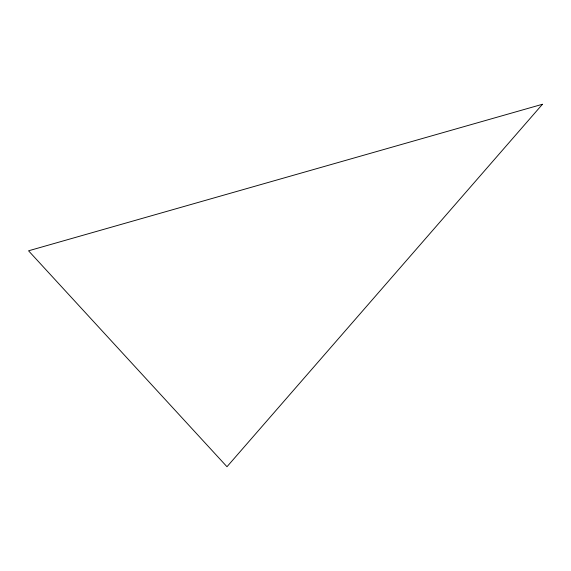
<?xml version="1.0" encoding="UTF-8"?>
<svg xmlns="http://www.w3.org/2000/svg" width="571" height="571" viewBox="0 0 571 571"><rect width="100%" height="100%" fill="white"/><g stroke="black" fill="none" stroke-linecap="round" stroke-linejoin="round"><path stroke-width="0.86" d="M542.45 104.272L226.987 466.728L28.55 250.805L542.45 104.272"/></g></svg>
